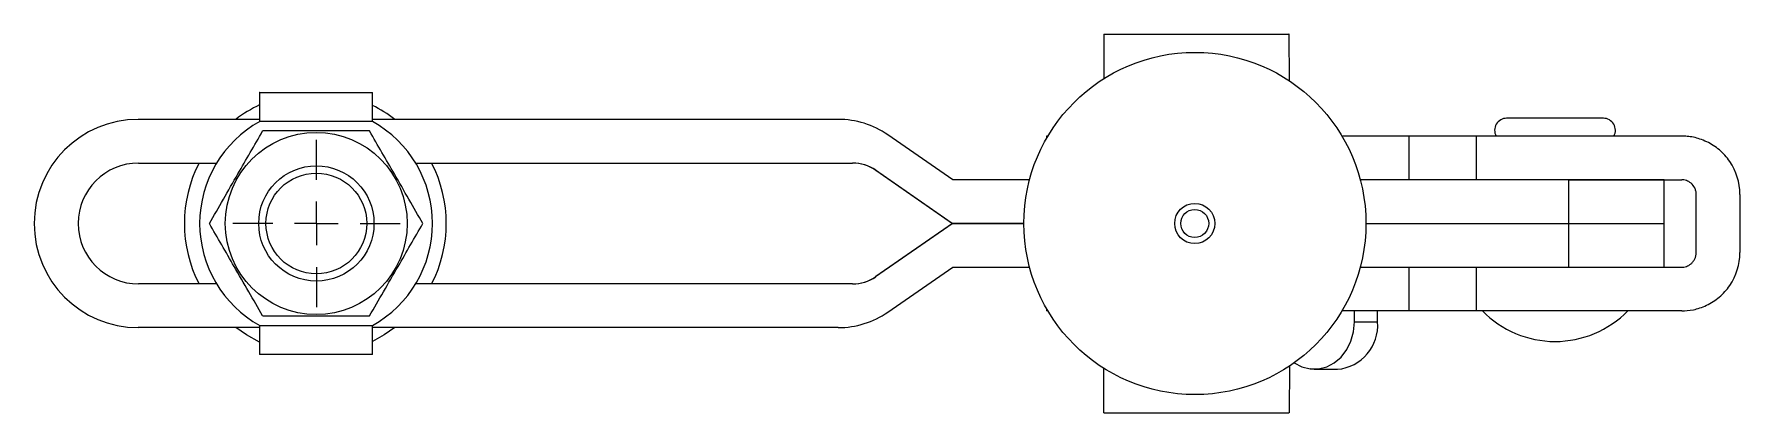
# Model space of a CAD drawing. Header units: millimetres. Extents: x 33 to 344, y 100 to 419.
# Drawn here: x 52.3 to 169.5, y 392.9 to 418.9 of the extents above; entities that cross this region are included whole.
import ezdxf

# ---------------------------------------------------------------- set-up
doc = ezdxf.new("R2010")
doc.units = ezdxf.units.MM
doc.linetypes.add('CENTER', pattern=[50.8, 31.75, -6.35, 6.35, -6.35])
doc.layers.add('CENTER', color=1, linetype='CENTER')

# ---------------------------------------------------------------- blocks, each defined once
blk = doc.blocks.new('SW_CENTERMARKSYMBOL_0')
at = {"color": 0, "linetype": 'Continuous', "lineweight": 0}
for p, q in [((0, 3), (0, 5.75)), ((0, 0), (0, 1.5)), ((-3, 0), (-5.75, 0)), ((0, 0), (-1.5, 0)), ((0, 0), (0, -1.5)), ((0, 0), (1.5, 0)), ((3, 0), (5.75, 0)), ((0, -3), (0, -5.75))]:
    blk.add_line(p, q, dxfattribs=at)

msp = doc.modelspace()

# ---------------------------------------------------------------- linework, layer by layer
at = {"color": 7, "linetype": 'Continuous'}
for p, q in [((125.85, 418.93), (138.55, 418.93)), ((125.85, 418.93), (125.85, 415.88)), ((138.58, 418.93), (138.55, 418.93)), ((138.59, 415.73), (138.58, 418.93)), ((67.82, 414.93), (67.81, 414.93)), ((67.82, 414.93), (67.83, 414.93)), ((67.83, 414.93), (75.58, 414.93)), ((67.83, 414.93), (67.83, 414.93)), ((59.51, 413.08), (59.49, 413.08)), ((67.83, 413.08), (59.51, 413.08)), ((67.83, 412.93), (67.84, 412.93)), ((75.58, 412.93), (67.84, 412.93)), ((107.59, 413.08), (75.58, 413.08)), ((160.17, 413.15), (153.52, 413.15)), ((68.05, 412.28), (68.04, 412.28)), ((115.46, 408.93), (111, 412.01)), ((122, 411.93), (121.91, 411.93)), ((146.81, 411.93), (142.26, 411.93)), ((146.81, 411.93), (146.81, 408.93)), ((151.43, 411.93), (146.81, 411.93)), ((151.43, 411.93), (151.43, 408.93)), ((164.35, 411.93), (151.43, 411.93)), ((165.55, 411.93), (164.35, 411.93)), ((59.51, 410.08), (64.87, 410.08)), ((78.55, 410.08), (108.58, 410.08)), ((110.18, 409.58), (110.16, 409.58)), ((115.42, 405.94), (110.16, 409.58)), ((110.18, 409.58), (115.44, 405.94)), ((120.74, 408.93), (115.46, 408.93)), ((157.78, 408.93), (143.51, 408.93)), ((157.78, 408.93), (157.78, 405.94)), ((164.35, 408.93), (157.78, 408.93)), ((157.78, 408.93), (164.35, 408.93)), ((164.35, 408.93), (165.55, 408.93)), ((166.55, 403.93), (166.55, 407.93)), ((169.55, 407.93), (169.55, 403.93)), ((110.16, 402.28), (115.42, 405.92)), ((115.44, 405.92), (110.18, 402.28)), ((115.44, 405.94), (115.42, 405.94)), ((115.44, 405.92), (115.42, 405.92)), ((115.44, 405.94), (120.35, 405.94)), ((120.35, 405.92), (115.44, 405.92)), ((143.9, 405.94), (157.78, 405.94)), ((157.78, 405.94), (164.35, 405.94)), ((157.78, 405.92), (157.78, 405.94)), ((157.78, 405.92), (157.78, 402.93)), ((110.18, 402.28), (110.16, 402.28)), ((111, 399.84), (115.46, 402.93)), ((115.46, 402.93), (120.74, 402.93)), ((143.51, 402.93), (157.78, 402.93)), ((146.81, 402.93), (146.81, 399.93)), ((151.43, 402.93), (151.43, 399.93)), ((157.78, 402.93), (164.35, 402.93)), ((157.78, 402.93), (164.35, 402.93)), ((164.35, 402.93), (165.55, 402.93)), ((64.87, 401.78), (59.51, 401.78)), ((108.58, 401.78), (78.55, 401.78)), ((122, 399.93), (121.91, 399.93)), ((146.81, 399.93), (142.26, 399.93)), ((143.06, 399.18), (143.06, 399.93)), ((144.65, 399.18), (144.65, 399.93)), ((151.43, 399.93), (146.81, 399.93)), ((164.35, 399.93), (151.43, 399.93)), ((165.55, 399.93), (164.35, 399.93)), ((59.51, 398.78), (59.49, 398.78)), ((67.83, 398.78), (59.51, 398.78)), ((67.83, 398.93), (67.84, 398.93)), ((67.84, 398.93), (75.58, 398.93)), ((68.05, 399.58), (68.04, 399.58)), ((107.59, 398.78), (75.58, 398.78)), ((143.06, 399.18), (144.65, 399.18)), ((67.83, 396.93), (67.83, 396.93)), ((75.58, 396.93), (67.83, 396.93)), ((125.85, 392.93), (125.85, 395.98)), ((138.59, 396.13), (138.58, 392.93)), ((140.3, 395.93), (140.02, 395.95)), ((125.85, 392.93), (138.55, 392.93)), ((138.58, 392.93), (138.55, 392.93))]:
    msp.add_line(p, q, dxfattribs=at)
at = {"color": 7, "linetype": 'Continuous', "flags": 128}
for points in [[(67.83, 397.79), (66.93, 398.28), (66.2, 398.78)], [(77.13, 398.78), (76.4, 398.28), (75.58, 397.83)], [(138.92, 396.36), (139.45, 396.09), (140.02, 395.95), (140.59, 395.95), (141.16, 396.09), (141.68, 396.36), (142.15, 396.76), (142.53, 397.27), (142.82, 397.86), (143, 398.5), (143.06, 399.18)]]:
    msp.add_lwpolyline(points, dxfattribs=at)
at = {"color": 7, "linetype": 'Continuous'}
for centre, radius in [((132.1, 405.93), 11.75), ((71.72, 405.93), 6.25), ((71.73, 405.93), 3.96), ((132.09, 405.93), 1.38), ((132.09, 405.93), 0.961)]:
    msp.add_circle(centre, radius, dxfattribs=at)
at = {"color": 3, "linetype": 'Continuous'}
msp.add_circle((71.73, 405.93), 3.46, dxfattribs=at)
at = {"color": 7, "linetype": 'Continuous'}
for centre, radius, start, end in [((-301.86, 413.43), 369.7, 359.9227, 0.2327), ((-292.79, 413.43), 368.38, 359.9222, 0.2332), ((71.66, 405.93), 9, 115.1569, 127.3971), ((71.66, 405.93), 9, 52.603, 64.1802), ((59.49, 405.93), 7.15, 90.0001, 269.9999), ((71.71, 405.93), 8, 118.9551, 241.0449), ((71.71, 405.93), 8, 298.9551, 61.0449), ((107.59, 407.08), 6, 55.3296, 90), ((153.52, 412.33), 0.825, 90, 209.0025), ((160.17, 412.33), 0.825, 330.9975, 90), ((59.51, 405.93), 4.15, 90, 270), ((71.66, 405.93), 9, 152.5414, 207.4586), ((71.66, 405.93), 9, 332.5412, 27.4588), ((108.56, 407.28), 2.8, 55.3296, 90.0001), ((108.58, 407.28), 2.8, 55.3297, 90), ((165.55, 407.93), 4, 0, 34.4115), ((165.55, 403.93), 4, 325.5885, 0), ((108.56, 404.58), 2.8, 269.9999, 304.6704), ((108.58, 404.58), 2.8, 270, 304.6703), ((107.59, 404.78), 6, 270, 304.6704), ((156.85, 404.83), 7, 224.4352, 270), ((156.85, 404.83), 7, 270, 315.5648), ((-301.86, 398.43), 369.7, 359.7673, 0.0773), ((-292.79, 398.43), 368.38, 359.7668, 0.0778), ((141.64, 398.93), 3.02, 274.7596, 4.6413)]:
    msp.add_arc(centre, radius, start, end, dxfattribs=at)
for points, knots in [([(64.38, 405.93), (64.7, 406.48), (65.34, 407.59), (66.29, 409.25), (67.2, 410.82), (67.76, 411.79), (68.04, 412.28)], [0, 0, 0, 0, 0.264602, 0.534942, 0.76534, 1, 1, 1, 1]), ([(75.39, 412.28), (75.12, 412.28), (74.24, 412.28), (72.72, 412.28), (70.98, 412.28), (69.42, 412.28), (68.51, 412.28), (68.05, 412.28)], [0, 0, 0, 0, 0.112838, 0.364163, 0.621562, 0.80975, 1, 1, 1, 1]), ([(79.05, 405.93), (78.73, 406.48), (78.09, 407.59), (77.14, 409.25), (76.23, 410.82), (75.67, 411.79), (75.39, 412.28)], [0, 0, 0, 0, 0.264602, 0.534942, 0.76534, 1, 1, 1, 1]), ([(168.85, 410.19), (168.64, 410.49), (168.41, 410.75), (168, 411.09), (167.86, 411.2), (167.57, 411.39), (167.42, 411.47), (167.11, 411.61), (166.96, 411.68), (166.65, 411.78), (166.51, 411.82), (166.21, 411.88), (166.07, 411.9), (165.8, 411.92), (165.67, 411.93), (165.55, 411.93)], [0, 0, 0, 0, 0.25, 0.25, 0.375, 0.375, 0.5, 0.5, 0.625, 0.625, 0.75, 0.75, 0.875, 0.875, 1, 1, 1, 1]), ([(166.55, 407.93), (166.55, 408.01), (166.54, 408.08), (166.5, 408.23), (166.48, 408.3), (166.38, 408.5), (166.29, 408.61), (166.09, 408.78), (165.98, 408.84), (165.76, 408.91), (165.65, 408.93), (165.55, 408.93)], [0, 0, 0, 0, 0.125, 0.125, 0.25, 0.25, 0.5, 0.5, 0.75, 0.75, 1, 1, 1, 1]), ([(68.04, 399.58), (67.73, 400.13), (67.08, 401.24), (66.13, 402.9), (65.22, 404.47), (64.66, 405.44), (64.38, 405.93)], [0, 0, 0, 0, 0.264602, 0.534941, 0.76534, 1, 1, 1, 1]), ([(75.39, 399.58), (75.7, 400.13), (76.35, 401.24), (77.3, 402.9), (78.21, 404.47), (78.77, 405.44), (79.05, 405.93)], [0, 0, 0, 0, 0.264602, 0.534941, 0.76534, 1, 1, 1, 1]), ([(165.55, 402.93), (165.65, 402.93), (165.76, 402.94), (165.98, 403.02), (166.09, 403.08), (166.24, 403.21), (166.29, 403.26), (166.38, 403.37), (166.42, 403.43), (166.51, 403.62), (166.55, 403.78), (166.55, 403.93)], [0, 0, 0, 0, 0.25, 0.25, 0.5, 0.5, 0.625, 0.625, 0.75, 0.75, 1, 1, 1, 1]), ([(165.55, 399.93), (165.79, 399.93), (166.06, 399.95), (166.5, 400.04), (166.65, 400.08), (166.96, 400.18), (167.11, 400.24), (167.41, 400.39), (167.56, 400.47), (167.86, 400.66), (168, 400.76), (168.27, 400.99), (168.4, 401.12), (168.64, 401.38), (168.75, 401.52), (168.85, 401.67)], [0, 0, 0, 0, 0.25, 0.25, 0.375, 0.375, 0.5, 0.5, 0.625, 0.625, 0.75, 0.75, 0.875, 0.875, 1, 1, 1, 1]), ([(68.05, 399.58), (68.5, 399.58), (69.41, 399.58), (70.96, 399.58), (72.7, 399.58), (74.23, 399.58), (75.12, 399.58), (75.39, 399.58)], [0, 0, 0, 0, 0.188351, 0.378436, 0.629409, 0.887162, 1, 1, 1, 1])]:
    msp.add_open_spline(points, degree=3, knots=knots, dxfattribs=at)
for points in [[(121.91, 411.93), (121.91, 411.77)], [(71.73, 409.89), (71.72, 409.89)], [(164.35, 405.94), (164.35, 408.93)], [(153.7, 405.94), (153.7, 405.92)], [(160, 405.92), (160, 405.94)], [(164.35, 402.93), (164.35, 405.92)], [(71.72, 401.96), (71.73, 401.96)], [(121.91, 400.09), (121.91, 399.93)], [(140.3, 395.93), (141.89, 395.93)]]:
    msp.add_open_spline(points, degree=1, dxfattribs=at)

# ---------------------------------------------------------------- block references
at = {"layer": 'CENTER', "color": 1, "linetype": 'CENTER'}
msp.add_blockref('SW_CENTERMARKSYMBOL_0', (71.73, 405.93), dxfattribs=at)

doc.saveas('drawing.dxf')
